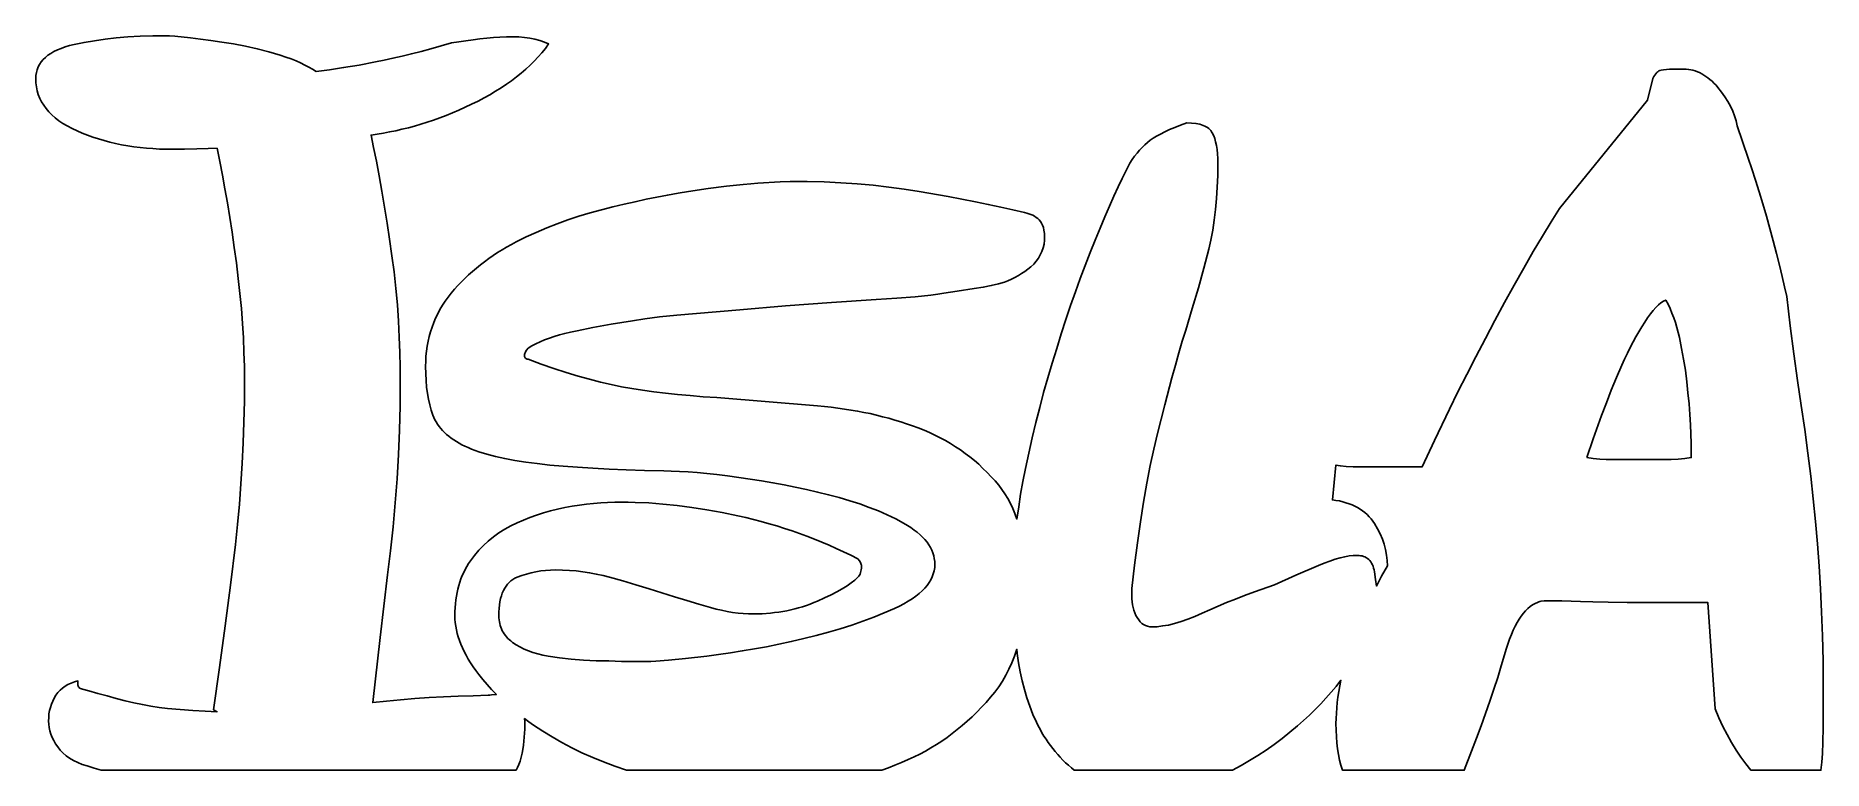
# Model space of a CAD drawing. Extents: x 31 to 159, y 13 to 66.
import ezdxf

# ---------------------------------------------------------------- set-up
doc = ezdxf.new("R2010")
doc.units = 0
doc.layers.add('CAMADA_1', color=18, linetype='CONTINUOUS')

msp = doc.modelspace()

# ---------------------------------------------------------------- linework, layer by layer
at = {"layer": 'CAMADA_1'}
for points in [[(35.42, 13.5), (34.91, 13.64), (34.39, 13.81), (34.04, 13.92), (33.72, 14.06), (33.42, 14.2), (33.14, 14.37), (32.89, 14.54), (32.66, 14.74), (32.46, 14.94), (32.28, 15.17), (32.13, 15.4), (31.99, 15.63), (31.88, 15.86), (31.79, 16.1), (31.71, 16.33), (31.66, 16.57), (31.63, 16.81), (31.62, 17.04), (31.63, 17.3), (31.65, 17.55), (31.7, 17.79), (31.75, 18.02), (31.83, 18.25), (31.92, 18.47), (32.03, 18.68), (32.15, 18.89), (32.29, 19.08), (32.45, 19.25), (32.62, 19.41), (32.81, 19.55), (33.02, 19.67), (33.24, 19.77), (33.48, 19.85), (33.73, 19.92), (33.73, 19.7), (33.74, 19.62), (33.75, 19.56), (33.78, 19.51), (33.82, 19.46), (33.86, 19.41), (33.92, 19.38), (33.99, 19.35), (34.06, 19.33), (34.51, 19.22), (35.18, 19.03), (35.84, 18.84), (36.49, 18.66), (37.13, 18.5), (37.76, 18.35), (38.38, 18.22), (38.99, 18.11), (39.6, 18.01), (40.2, 17.93), (41.11, 17.86), (42.01, 17.8), (42.9, 17.75), (43.76, 17.71), (43.5, 17.85), (43.94, 20.89), (44.35, 23.88), (44.73, 26.83), (45.08, 29.75), (45.24, 31.19), (45.37, 32.65), (45.48, 34.12), (45.58, 35.59), (45.65, 37.07), (45.7, 38.56), (45.73, 40.06), (45.74, 41.56), (45.73, 42.56), (45.7, 43.58), (45.66, 44.62), (45.59, 45.67), (45.51, 46.73), (45.41, 47.82), (45.29, 48.91), (45.15, 50.03), (45, 51.14), (44.84, 52.23), (44.67, 53.29), (44.5, 54.34), (44.33, 55.36), (44.14, 56.35), (43.96, 57.33), (43.76, 58.28), (43.13, 58.27), (42.31, 58.24), (41.42, 58.21), (40.59, 58.2), (40.1, 58.21), (39.62, 58.22), (39.14, 58.25), (38.68, 58.28), (38.22, 58.33), (37.76, 58.39), (37.32, 58.46), (36.88, 58.53), (36.45, 58.62), (36.03, 58.72), (35.62, 58.83), (35.21, 58.95), (34.81, 59.08), (34.42, 59.22), (34.04, 59.37), (33.67, 59.53), (33.31, 59.7), (32.97, 59.88), (32.66, 60.06), (32.37, 60.26), (32.1, 60.46), (31.86, 60.68), (31.64, 60.9), (31.44, 61.13), (31.27, 61.37), (31.12, 61.62), (30.99, 61.87), (30.88, 62.14), (30.8, 62.41), (30.74, 62.69), (30.71, 62.98), (30.7, 63.28), (30.71, 63.51), (30.74, 63.72), (30.79, 63.93), (30.87, 64.13), (30.97, 64.31), (31.09, 64.49), (31.23, 64.66), (31.39, 64.82), (31.57, 64.97), (31.78, 65.11), (32.01, 65.24), (32.26, 65.36), (32.53, 65.47), (32.82, 65.57), (33.13, 65.67), (33.47, 65.75), (34.18, 65.9), (34.92, 66.02), (35.7, 66.13), (36.5, 66.22), (37.34, 66.29), (38.22, 66.34), (39.13, 66.36), (40.07, 66.37), (40.33, 66.37), (40.71, 66.34), (41.85, 66.23), (42.56, 66.14), (43.32, 66.04), (44.11, 65.92), (44.95, 65.79), (45.8, 65.62), (46.65, 65.44), (47.48, 65.22), (48.31, 64.98), (48.71, 64.84), (49.09, 64.71), (49.45, 64.57), (49.78, 64.42), (50.09, 64.27), (50.38, 64.12), (50.64, 63.96), (50.89, 63.8), (51.85, 63.92), (52.88, 64.08), (53.99, 64.27), (55.18, 64.5), (55.79, 64.62), (56.43, 64.76), (57.09, 64.91), (57.76, 65.08), (58.46, 65.25), (59.17, 65.44), (60.65, 65.86), (61.18, 65.95), (61.69, 66.02), (62.2, 66.09), (62.7, 66.15), (63.19, 66.2), (63.67, 66.25), (64.14, 66.28), (64.61, 66.3), (65.06, 66.31), (65.49, 66.3), (65.9, 66.26), (66.29, 66.21), (66.66, 66.13), (67.01, 66.04), (67.34, 65.92), (67.64, 65.79), (67.41, 65.47), (67.15, 65.15), (66.89, 64.85), (66.61, 64.55), (66.31, 64.25), (66, 63.97), (65.67, 63.69), (65.34, 63.41), (64.98, 63.14), (64.61, 62.88), (64.23, 62.63), (63.83, 62.38), (63.42, 62.13), (63, 61.9), (62.56, 61.67), (62.1, 61.44), (61.64, 61.23), (61.18, 61.02), (60.72, 60.83), (60.26, 60.64), (59.81, 60.47), (59.35, 60.3), (58.9, 60.15), (58.44, 60.01), (57.99, 59.87), (57.54, 59.75), (57.08, 59.64), (56.63, 59.54), (56.19, 59.45), (55.74, 59.36), (55.29, 59.29), (54.85, 59.23), (55.04, 58.32), (55.24, 57.34), (55.44, 56.29), (55.64, 55.18), (55.83, 54.04), (56.02, 52.88), (56.19, 51.72), (56.36, 50.54), (56.52, 49.37), (56.64, 48.19), (56.75, 47.01), (56.82, 45.83), (56.88, 44.68), (56.92, 43.57), (56.95, 42.51), (56.96, 41.49), (56.94, 39.73), (56.9, 37.97), (56.83, 36.22), (56.73, 34.48), (56.6, 32.74), (56.44, 31.01), (56.25, 29.29), (56.03, 27.57), (55.51, 23.06), (54.98, 18.37), (55.97, 18.47), (56.98, 18.57), (58, 18.65), (59.03, 18.72), (60.08, 18.78), (61.14, 18.83), (62.21, 18.86), (63.29, 18.89), (63.4, 18.91), (63.53, 18.93), (63.88, 18.95), (63.54, 19.3), (63.21, 19.66), (62.9, 20.02), (62.61, 20.39), (62.4, 20.67), (62.21, 20.95), (62.03, 21.23), (61.86, 21.5), (61.71, 21.77), (61.56, 22.04), (61.44, 22.31), (61.32, 22.57), (61.22, 22.83), (61.14, 23.1), (61.06, 23.35), (61, 23.61), (60.95, 23.87), (60.92, 24.12), (60.9, 24.37), (60.89, 24.62), (60.9, 24.91), (60.91, 25.2), (60.93, 25.48), (60.96, 25.76), (61, 26.02), (61.05, 26.29), (61.11, 26.54), (61.18, 26.79), (61.25, 27.04), (61.33, 27.28), (61.42, 27.51), (61.53, 27.73), (61.64, 27.95), (61.75, 28.17), (61.88, 28.37), (62.02, 28.58), (62.31, 28.96), (62.62, 29.33), (62.95, 29.67), (63.3, 29.99), (63.68, 30.3), (64.07, 30.58), (64.48, 30.84), (64.92, 31.08), (65.37, 31.31), (65.83, 31.51), (66.3, 31.7), (66.78, 31.87), (67.27, 32.03), (67.78, 32.17), (68.29, 32.3), (68.81, 32.4), (69.34, 32.5), (69.86, 32.58), (70.38, 32.64), (70.89, 32.7), (71.4, 32.74), (71.9, 32.77), (72.41, 32.79), (72.9, 32.8), (73.38, 32.79), (73.87, 32.78), (74.86, 32.74), (75.87, 32.66), (76.91, 32.55), (77.97, 32.41), (79.05, 32.24), (80.15, 32.04), (81.28, 31.81), (81.85, 31.68), (82.41, 31.54), (82.97, 31.4), (83.53, 31.24), (84.08, 31.08), (84.63, 30.91), (85.18, 30.73), (85.72, 30.54), (86.26, 30.34), (86.79, 30.13), (87.32, 29.92), (87.85, 29.69), (88.37, 29.46), (88.89, 29.22), (89.41, 28.97), (89.92, 28.71), (90.04, 28.58), (90.12, 28.44), (90.15, 28.38), (90.17, 28.31), (90.18, 28.25), (90.19, 28.18), (90.18, 28.05), (90.17, 27.93), (90.15, 27.82), (90.12, 27.72), (90.09, 27.62), (90.04, 27.54), (89.99, 27.46), (89.92, 27.39), (89.71, 27.19), (89.45, 26.98), (89.15, 26.78), (88.8, 26.56), (88.42, 26.35), (87.99, 26.13), (87.53, 25.9), (87.02, 25.67), (86.76, 25.56), (86.49, 25.46), (86.22, 25.36), (85.94, 25.27), (85.66, 25.19), (85.38, 25.11), (85.1, 25.04), (84.81, 24.98), (84.52, 24.93), (84.23, 24.88), (83.93, 24.84), (83.63, 24.81), (83.02, 24.76), (82.4, 24.75), (82.04, 24.76), (81.67, 24.78), (81.29, 24.81), (80.9, 24.86), (80.51, 24.93), (80.11, 25.01), (79.71, 25.1), (79.3, 25.21), (78.47, 25.45), (77.6, 25.71), (76.72, 25.98), (75.81, 26.27), (74.88, 26.56), (73.94, 26.84), (73, 27.12), (72.04, 27.39), (71.57, 27.51), (71.08, 27.62), (70.6, 27.71), (70.11, 27.78), (69.63, 27.84), (69.14, 27.88), (68.65, 27.91), (68.15, 27.92), (67.79, 27.91), (67.43, 27.88), (67.08, 27.84), (66.73, 27.78), (66.39, 27.71), (66.05, 27.62), (65.71, 27.51), (65.38, 27.39), (65.22, 27.32), (65.07, 27.23), (64.93, 27.13), (64.8, 27.02), (64.69, 26.89), (64.58, 26.75), (64.48, 26.6), (64.39, 26.43), (64.31, 26.25), (64.25, 26.06), (64.19, 25.85), (64.14, 25.63), (64.11, 25.4), (64.08, 25.15), (64.07, 24.89), (64.06, 24.62), (64.07, 24.47), (64.08, 24.33), (64.1, 24.19), (64.12, 24.05), (64.16, 23.92), (64.2, 23.79), (64.25, 23.67), (64.31, 23.54), (64.37, 23.43), (64.45, 23.31), (64.53, 23.2), (64.62, 23.1), (64.71, 22.99), (64.82, 22.89), (64.93, 22.8), (65.05, 22.7), (65.31, 22.53), (65.58, 22.37), (65.88, 22.22), (66.19, 22.09), (66.52, 21.98), (66.87, 21.87), (67.24, 21.79), (67.62, 21.71), (68.43, 21.59), (69.27, 21.5), (70.15, 21.43), (71.06, 21.38), (71.98, 21.36), (72.9, 21.33), (73.83, 21.32), (74.75, 21.32), (75.02, 21.32), (75.36, 21.34), (76.28, 21.42), (77.51, 21.54), (79.04, 21.71), (79.88, 21.82), (80.74, 21.94), (81.6, 22.08), (82.47, 22.23), (83.35, 22.39), (84.23, 22.57), (85.13, 22.76), (86.03, 22.97), (86.93, 23.19), (87.8, 23.43), (88.65, 23.68), (89.48, 23.94), (90.28, 24.22), (91.07, 24.51), (91.83, 24.82), (92.56, 25.14), (92.92, 25.31), (93.24, 25.48), (93.55, 25.66), (93.83, 25.84), (94.09, 26.02), (94.33, 26.21), (94.55, 26.4), (94.74, 26.6), (94.91, 26.8), (95.06, 27), (95.18, 27.21), (95.29, 27.42), (95.36, 27.64), (95.42, 27.86), (95.46, 28.08), (95.47, 28.31), (95.46, 28.52), (95.43, 28.73), (95.39, 28.94), (95.33, 29.14), (95.25, 29.34), (95.15, 29.53), (95.04, 29.72), (94.91, 29.91), (94.76, 30.1), (94.59, 30.28), (94.41, 30.45), (94.2, 30.63), (93.99, 30.79), (93.75, 30.96), (93.5, 31.12), (93.22, 31.28), (92.65, 31.59), (92.04, 31.88), (91.41, 32.16), (90.75, 32.42), (90.06, 32.67), (89.34, 32.9), (88.59, 33.12), (87.81, 33.33), (87.02, 33.52), (86.22, 33.7), (85.42, 33.87), (84.61, 34.04), (83.8, 34.19), (82.99, 34.33), (82.17, 34.46), (81.35, 34.58), (80.54, 34.69), (79.77, 34.78), (79.04, 34.86), (78.35, 34.93), (77.69, 34.98), (77.07, 35.01), (76.48, 35.03), (75.94, 35.04), (74.55, 35.08), (73.24, 35.12), (72, 35.18), (70.82, 35.24), (69.72, 35.31), (68.69, 35.39), (67.73, 35.47), (66.83, 35.57), (66, 35.68), (65.22, 35.8), (64.49, 35.93), (63.81, 36.08), (63.19, 36.24), (62.61, 36.42), (62.35, 36.52), (62.09, 36.62), (61.85, 36.72), (61.62, 36.82), (61.4, 36.93), (61.19, 37.05), (61, 37.16), (60.81, 37.28), (60.63, 37.41), (60.46, 37.54), (60.3, 37.67), (60.15, 37.81), (60.01, 37.95), (59.88, 38.1), (59.76, 38.25), (59.65, 38.41), (59.55, 38.57), (59.46, 38.73), (59.38, 38.9), (59.31, 39.07), (59.19, 39.42), (59.08, 39.8), (58.99, 40.21), (58.92, 40.63), (58.86, 41.08), (58.82, 41.55), (58.79, 42.05), (58.78, 42.56), (58.79, 42.94), (58.81, 43.31), (58.85, 43.67), (58.9, 44.03), (58.96, 44.38), (59.04, 44.73), (59.14, 45.07), (59.25, 45.4), (59.37, 45.73), (59.5, 46.05), (59.66, 46.36), (59.82, 46.67), (60, 46.97), (60.2, 47.27), (60.41, 47.56), (60.63, 47.84), (60.87, 48.12), (61.11, 48.39), (61.36, 48.65), (61.62, 48.91), (61.88, 49.17), (62.16, 49.41), (62.44, 49.65), (62.73, 49.89), (63.02, 50.11), (63.33, 50.34), (63.64, 50.55), (63.96, 50.76), (64.29, 50.96), (64.62, 51.16), (64.96, 51.35), (65.32, 51.54), (66.03, 51.89), (66.76, 52.22), (67.51, 52.54), (68.27, 52.84), (69.04, 53.12), (69.83, 53.38), (70.63, 53.62), (71.45, 53.85), (72.27, 54.05), (73.08, 54.25), (73.88, 54.43), (74.67, 54.6), (75.45, 54.76), (76.21, 54.91), (76.97, 55.04), (77.72, 55.16), (79.15, 55.37), (80.46, 55.54), (81.65, 55.67), (82.21, 55.72), (82.73, 55.76), (84.33, 55.86), (85.04, 55.89), (86.28, 55.88), (87.5, 55.85), (88.7, 55.79), (89.88, 55.71), (91.03, 55.61), (92.16, 55.48), (93.26, 55.33), (94.35, 55.16), (96.43, 54.8), (97.42, 54.61), (98.39, 54.42), (99.32, 54.23), (100.22, 54.04), (101.09, 53.84), (101.93, 53.65), (102.09, 53.61), (102.25, 53.56), (102.39, 53.51), (102.53, 53.45), (102.65, 53.38), (102.77, 53.3), (102.89, 53.21), (102.99, 53.12), (103.08, 53.01), (103.16, 52.88), (103.23, 52.73), (103.29, 52.56), (103.33, 52.37), (103.36, 52.15), (103.38, 51.92), (103.38, 51.67), (103.34, 51.38), (103.27, 51.1), (103.18, 50.84), (103.07, 50.6), (102.94, 50.36), (102.78, 50.15), (102.6, 49.94), (102.39, 49.75), (102.18, 49.58), (101.95, 49.41), (101.72, 49.26), (101.49, 49.11), (101.24, 48.98), (101, 48.85), (100.74, 48.74), (100.48, 48.63), (100.05, 48.51), (99.54, 48.39), (98.96, 48.27), (98.3, 48.17), (97.07, 47.99), (96.13, 47.84), (95.68, 47.78), (95.18, 47.71), (94.05, 47.59), (92.74, 47.48), (91.24, 47.38), (88.03, 47.16), (84.71, 46.92), (81.43, 46.65), (78.31, 46.39), (76.89, 46.26), (75.64, 46.13), (74.58, 45.99), (73.69, 45.86), (72.15, 45.61), (70.82, 45.37), (69.71, 45.14), (69.23, 45.04), (68.81, 44.94), (68.42, 44.84), (68.05, 44.72), (67.7, 44.6), (67.36, 44.48), (67.04, 44.34), (66.73, 44.2), (66.44, 44.04), (66.17, 43.88), (66.06, 43.75), (65.97, 43.62), (65.95, 43.55), (65.93, 43.49), (65.91, 43.42), (65.91, 43.35), (65.91, 43.29), (65.93, 43.24), (65.95, 43.19), (65.97, 43.16), (66.01, 43.13), (66.06, 43.11), (66.11, 43.09), (66.17, 43.09), (67.12, 42.74), (68.03, 42.42), (68.91, 42.13), (69.77, 41.87), (70.6, 41.64), (71.39, 41.43), (72.16, 41.26), (72.9, 41.11), (73.64, 40.98), (74.42, 40.86), (75.23, 40.75), (76.07, 40.65), (76.94, 40.55), (77.85, 40.47), (78.79, 40.39), (79.76, 40.32), (87.02, 39.73), (87.51, 39.68), (88, 39.63), (88.48, 39.57), (88.96, 39.5), (89.43, 39.43), (89.9, 39.35), (90.36, 39.26), (90.82, 39.17), (91.27, 39.06), (91.71, 38.95), (92.15, 38.84), (92.59, 38.71), (93.02, 38.58), (93.44, 38.44), (93.86, 38.3), (94.28, 38.14), (94.69, 37.98), (95.09, 37.81), (95.48, 37.63), (95.86, 37.43), (96.24, 37.23), (96.6, 37.02), (96.96, 36.79), (97.31, 36.56), (97.66, 36.31), (97.99, 36.06), (98.32, 35.8), (98.63, 35.52), (98.94, 35.23), (99.24, 34.94), (99.54, 34.63), (99.82, 34.32), (100.07, 34.02), (100.3, 33.71), (100.52, 33.39), (100.72, 33.05), (100.91, 32.7), (101.08, 32.34), (101.24, 31.97), (101.38, 31.58), (101.51, 32.47), (101.65, 33.37), (101.82, 34.29), (102, 35.23), (102.24, 36.33), (102.49, 37.43), (102.75, 38.52), (103.03, 39.6), (103.31, 40.68), (103.61, 41.75), (103.92, 42.81), (104.25, 43.87), (104.58, 44.92), (104.91, 45.94), (105.25, 46.95), (105.6, 47.93), (105.95, 48.89), (106.3, 49.84), (106.66, 50.76), (107.02, 51.66), (107.37, 52.52), (107.72, 53.34), (108.05, 54.11), (108.37, 54.82), (108.68, 55.49), (108.97, 56.11), (109.25, 56.68), (109.52, 57.2), (109.69, 57.46), (109.86, 57.7), (110.04, 57.93), (110.22, 58.14), (110.4, 58.34), (110.59, 58.52), (110.78, 58.69), (110.98, 58.85), (111.19, 59), (111.44, 59.15), (111.72, 59.3), (112.03, 59.46), (112.38, 59.62), (112.76, 59.78), (113.17, 59.94), (113.62, 60.1), (113.96, 60.09), (114.28, 60.06), (114.56, 60), (114.68, 59.96), (114.8, 59.92), (114.91, 59.87), (115.02, 59.82), (115.11, 59.76), (115.2, 59.69), (115.28, 59.62), (115.35, 59.55), (115.41, 59.47), (115.46, 59.38), (115.56, 59.18), (115.64, 58.97), (115.7, 58.73), (115.76, 58.47), (115.8, 58.19), (115.83, 57.88), (115.85, 57.55), (115.86, 57.2), (115.85, 56.32), (115.82, 55.48), (115.77, 54.66), (115.69, 53.87), (115.6, 53.11), (115.49, 52.38), (115.35, 51.67), (115.2, 51), (114.85, 49.65), (114.46, 48.23), (114.02, 46.74), (113.55, 45.19), (113.3, 44.38), (113.05, 43.54), (112.8, 42.66), (112.54, 41.74), (112.03, 39.81), (111.5, 37.74), (111.24, 36.62), (110.99, 35.43), (110.75, 34.16), (110.51, 32.8), (110.29, 31.37), (110.07, 29.86), (109.86, 28.26), (109.66, 26.59), (109.66, 26.06), (109.66, 25.83), (109.68, 25.61), (109.71, 25.4), (109.76, 25.2), (109.81, 25.01), (109.88, 24.82), (109.96, 24.64), (110.05, 24.48), (110.16, 24.32), (110.27, 24.19), (110.39, 24.07), (110.51, 23.98), (110.65, 23.91), (110.79, 23.86), (110.95, 23.83), (111.11, 23.82), (111.48, 23.83), (111.88, 23.88), (112.3, 23.95), (112.74, 24.06), (113.21, 24.2), (113.69, 24.37), (114.2, 24.57), (114.74, 24.81), (115.29, 25.05), (115.88, 25.3), (116.49, 25.56), (117.13, 25.81), (117.79, 26.07), (118.49, 26.33), (119.95, 26.85), (121.47, 27.53), (123.12, 28.24), (123.53, 28.41), (123.93, 28.55), (124.31, 28.68), (124.67, 28.78), (125, 28.86), (125.32, 28.92), (125.61, 28.95), (125.89, 28.96), (126.02, 28.96), (126.14, 28.94), (126.25, 28.92), (126.36, 28.89), (126.46, 28.85), (126.56, 28.79), (126.65, 28.73), (126.73, 28.66), (126.8, 28.59), (126.87, 28.5), (126.93, 28.4), (126.99, 28.29), (127.04, 28.18), (127.08, 28.05), (127.11, 27.92), (127.14, 27.77), (127.22, 27.23), (127.28, 26.75), (127.66, 27.47), (128.07, 28.21), (128.05, 28.6), (128.01, 28.99), (127.94, 29.38), (127.84, 29.76), (127.71, 30.14), (127.55, 30.51), (127.36, 30.88), (127.15, 31.25), (127.03, 31.42), (126.9, 31.59), (126.76, 31.75), (126.61, 31.9), (126.45, 32.04), (126.29, 32.17), (126.11, 32.29), (125.92, 32.4), (125.73, 32.5), (125.53, 32.6), (125.31, 32.68), (125.09, 32.75), (124.86, 32.82), (124.62, 32.88), (124.37, 32.92), (124.11, 32.96), (124.37, 35.47), (124.52, 35.44), (124.69, 35.41), (125.1, 35.37), (125.61, 35.34), (126.22, 35.34), (130.58, 35.34), (131.47, 37.23), (132.56, 39.49), (133.16, 40.73), (133.79, 41.98), (134.45, 43.27), (135.13, 44.57), (135.82, 45.88), (136.51, 47.16), (137.21, 48.42), (137.9, 49.65), (138.58, 50.84), (139.24, 51.95), (139.87, 52.98), (140.47, 53.94), (146.81, 61.73), (147.2, 63.31), (147.27, 63.44), (147.34, 63.55), (147.41, 63.64), (147.48, 63.72), (147.56, 63.79), (147.64, 63.84), (147.71, 63.88), (147.8, 63.9), (147.97, 63.93), (148.18, 63.95), (148.4, 63.97), (148.65, 63.97), (149.45, 63.97), (149.61, 63.97), (149.77, 63.95), (149.93, 63.92), (150.09, 63.89), (150.25, 63.84), (150.41, 63.78), (150.56, 63.72), (150.72, 63.64), (150.87, 63.55), (151.02, 63.45), (151.17, 63.35), (151.31, 63.23), (151.46, 63.1), (151.6, 62.96), (151.75, 62.81), (151.89, 62.65), (152.15, 62.32), (152.39, 61.98), (152.61, 61.64), (152.79, 61.3), (152.95, 60.95), (153.09, 60.6), (153.19, 60.24), (153.27, 59.88), (154.06, 57.57), (154.33, 56.8), (154.59, 55.99), (154.86, 55.15), (155.12, 54.27), (155.38, 53.38), (155.63, 52.49), (155.87, 51.6), (156.11, 50.71), (156.33, 49.85), (156.52, 49.04), (156.69, 48.3), (156.84, 47.61), (157.1, 45.48), (157.36, 43.47), (157.63, 41.56), (157.89, 39.76), (158.14, 38.02), (158.37, 36.33), (158.57, 34.66), (158.75, 33.03), (158.91, 31.41), (159.05, 29.79), (159.17, 28.18), (159.28, 26.56), (159.36, 24.91), (159.42, 23.18), (159.46, 21.38), (159.47, 19.5), (159.47, 17.91), (159.46, 16.58), (159.44, 15.51), (159.41, 14.69), (159.37, 14.08), (159.31, 13.5), (154.26, 13.5), (154.26, 13.5), (153.89, 13.96), (153.53, 14.44), (153.19, 14.95), (152.86, 15.49), (152.55, 16.06), (152.25, 16.65), (151.96, 17.27), (151.69, 17.92), (151.16, 25.57), (146.94, 25.57), (145.34, 25.58), (143.99, 25.59), (142.87, 25.61), (141.99, 25.64), (140.65, 25.69), (139.68, 25.7), (139.38, 25.7), (139.15, 25.67), (139.06, 25.65), (138.99, 25.63), (138.93, 25.6), (138.89, 25.57), (138.71, 25.49), (138.53, 25.4), (138.36, 25.28), (138.2, 25.14), (138.03, 24.98), (137.87, 24.8), (137.72, 24.59), (137.57, 24.37), (137.42, 24.12), (137.28, 23.86), (137.14, 23.57), (137.01, 23.26), (136.88, 22.93), (136.75, 22.58), (136.63, 22.2), (136.51, 21.81), (136.27, 21), (136.02, 20.17), (135.75, 19.32), (135.46, 18.46), (135.15, 17.59), (134.83, 16.7), (134.49, 15.8), (134.14, 14.88), (133.61, 13.5), (124.84, 13.5), (124.73, 13.85), (124.63, 14.23), (124.55, 14.62), (124.49, 15.04), (124.44, 15.47), (124.4, 15.91), (124.38, 16.38), (124.37, 16.86), (124.38, 17.23), (124.4, 17.61), (124.42, 17.99), (124.46, 18.37), (124.51, 18.76), (124.57, 19.16), (124.64, 19.56), (124.73, 19.97), (124.38, 19.53), (124.02, 19.11), (123.65, 18.69), (123.27, 18.28), (122.87, 17.87), (122.46, 17.47), (122.04, 17.08), (121.6, 16.69), (121.05, 16.23), (120.49, 15.78), (119.92, 15.36), (119.34, 14.95), (118.75, 14.56), (118.15, 14.19), (117.54, 13.83), (116.92, 13.5), (105.52, 13.5), (105.31, 13.67), (105.1, 13.85), (104.89, 14.04), (104.69, 14.23), (104.5, 14.43), (104.32, 14.63), (104.14, 14.84), (103.96, 15.06), (103.8, 15.28), (103.63, 15.5), (103.48, 15.73), (103.33, 15.96), (103.19, 16.2), (103.05, 16.45), (102.92, 16.7), (102.79, 16.95), (102.54, 17.52), (102.31, 18.1), (102.11, 18.7), (101.92, 19.31), (101.76, 19.94), (101.62, 20.58), (101.5, 21.23), (101.41, 21.9), (101.38, 22.2), (101.21, 21.7), (101.02, 21.23), (100.81, 20.77), (100.59, 20.33), (100.34, 19.91), (100.08, 19.5), (99.79, 19.11), (99.49, 18.75), (99.17, 18.38), (98.84, 18.03), (98.5, 17.68), (98.16, 17.35), (97.81, 17.03), (97.45, 16.72), (97.09, 16.43), (96.72, 16.14), (96.35, 15.86), (95.97, 15.6), (95.58, 15.35), (95.19, 15.11), (94.79, 14.88), (94.38, 14.66), (93.97, 14.45), (93.55, 14.26), (93.08, 14.05), (92.6, 13.85), (92.13, 13.67), (91.66, 13.5), (73.26, 13.5), (72.42, 13.79), (71.61, 14.1), (70.82, 14.42), (70.05, 14.76), (69.31, 15.12), (68.59, 15.5), (67.9, 15.89), (67.23, 16.3), (66.55, 16.75), (66.23, 16.98), (65.91, 17.21), (65.93, 16.99), (65.93, 16.75), (65.93, 16.46), (65.91, 16.16), (65.89, 15.87), (65.86, 15.58), (65.83, 15.29), (65.78, 15), (65.73, 14.72), (65.67, 14.43), (65.59, 14.16), (65.51, 13.91), (65.41, 13.69), (65.3, 13.5)], [(142.45, 36), (142.91, 35.94), (143.38, 35.9), (143.84, 35.87), (144.3, 35.86), (147.99, 35.86), (148.51, 35.87), (149.02, 35.9), (149.5, 35.94), (149.97, 36), (149.96, 37.05), (149.91, 38.37), (149.87, 39.11), (149.81, 39.87), (149.73, 40.66), (149.64, 41.47), (149.54, 42.29), (149.41, 43.09), (149.27, 43.87), (149.12, 44.64), (149.03, 45.01), (148.93, 45.38), (148.82, 45.73), (148.7, 46.07), (148.57, 46.41), (148.44, 46.73), (148.29, 47.04), (148.13, 47.34), (147.96, 47.26), (147.78, 47.15), (147.6, 47), (147.42, 46.82), (147.22, 46.6), (147.03, 46.35), (146.82, 46.07), (146.61, 45.76), (146.4, 45.42), (146.18, 45.07), (145.97, 44.71), (145.77, 44.33), (145.56, 43.93), (145.36, 43.52), (145.16, 43.1), (144.96, 42.66), (144.57, 41.76), (144.2, 40.86), (143.85, 39.95), (143.51, 39.03), (142.91, 37.35)]]:
    msp.add_lwpolyline(points, close=True, dxfattribs=at)

doc.saveas('drawing.dxf')
